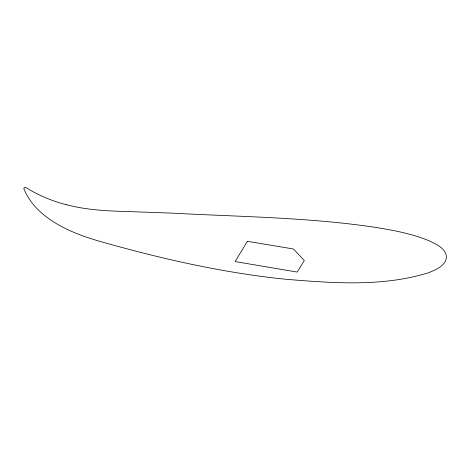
<?xml version="1.0" encoding="UTF-8"?>
<svg xmlns="http://www.w3.org/2000/svg" width="470" height="470" viewBox="0 0 470 470"><rect width="100%" height="100%" fill="white"/><g stroke="black" fill="none" stroke-linecap="round" stroke-linejoin="round"><path stroke-width="0.7" d="M66.323 204.685C85.822 209.843 106.056 210.989 126.13 211.488L172.942 213.174C240.857 216.846 309.313 217.328 376.711 227.556C394.395 230.494 412.231 233.813 428.869 240.693C435.896 244.059 445.754 248.119 446.5 257.061C445.625 266.008 435.684 269.868 428.464 272.782C382.51 286.959 333.254 283.157 286.03 279.28C222.375 272.812 159.794 258.476 98.353 240.916C76.322 234.43 54.038 225.506 37.441 209.097C31.725 203.281 27.043 196.425 23.888 188.893C23.23 185.732 28.077 188.546 29.246 189.58C33.529 192.042 37.929 194.304 42.429 196.348A126.994 75.006 -4.4 0 0 66.294 204.714M247.361 241.322L235.118 261.567L297.222 272.077L304.302 260.539L293.427 248.983L247.361 241.322"/></g></svg>
